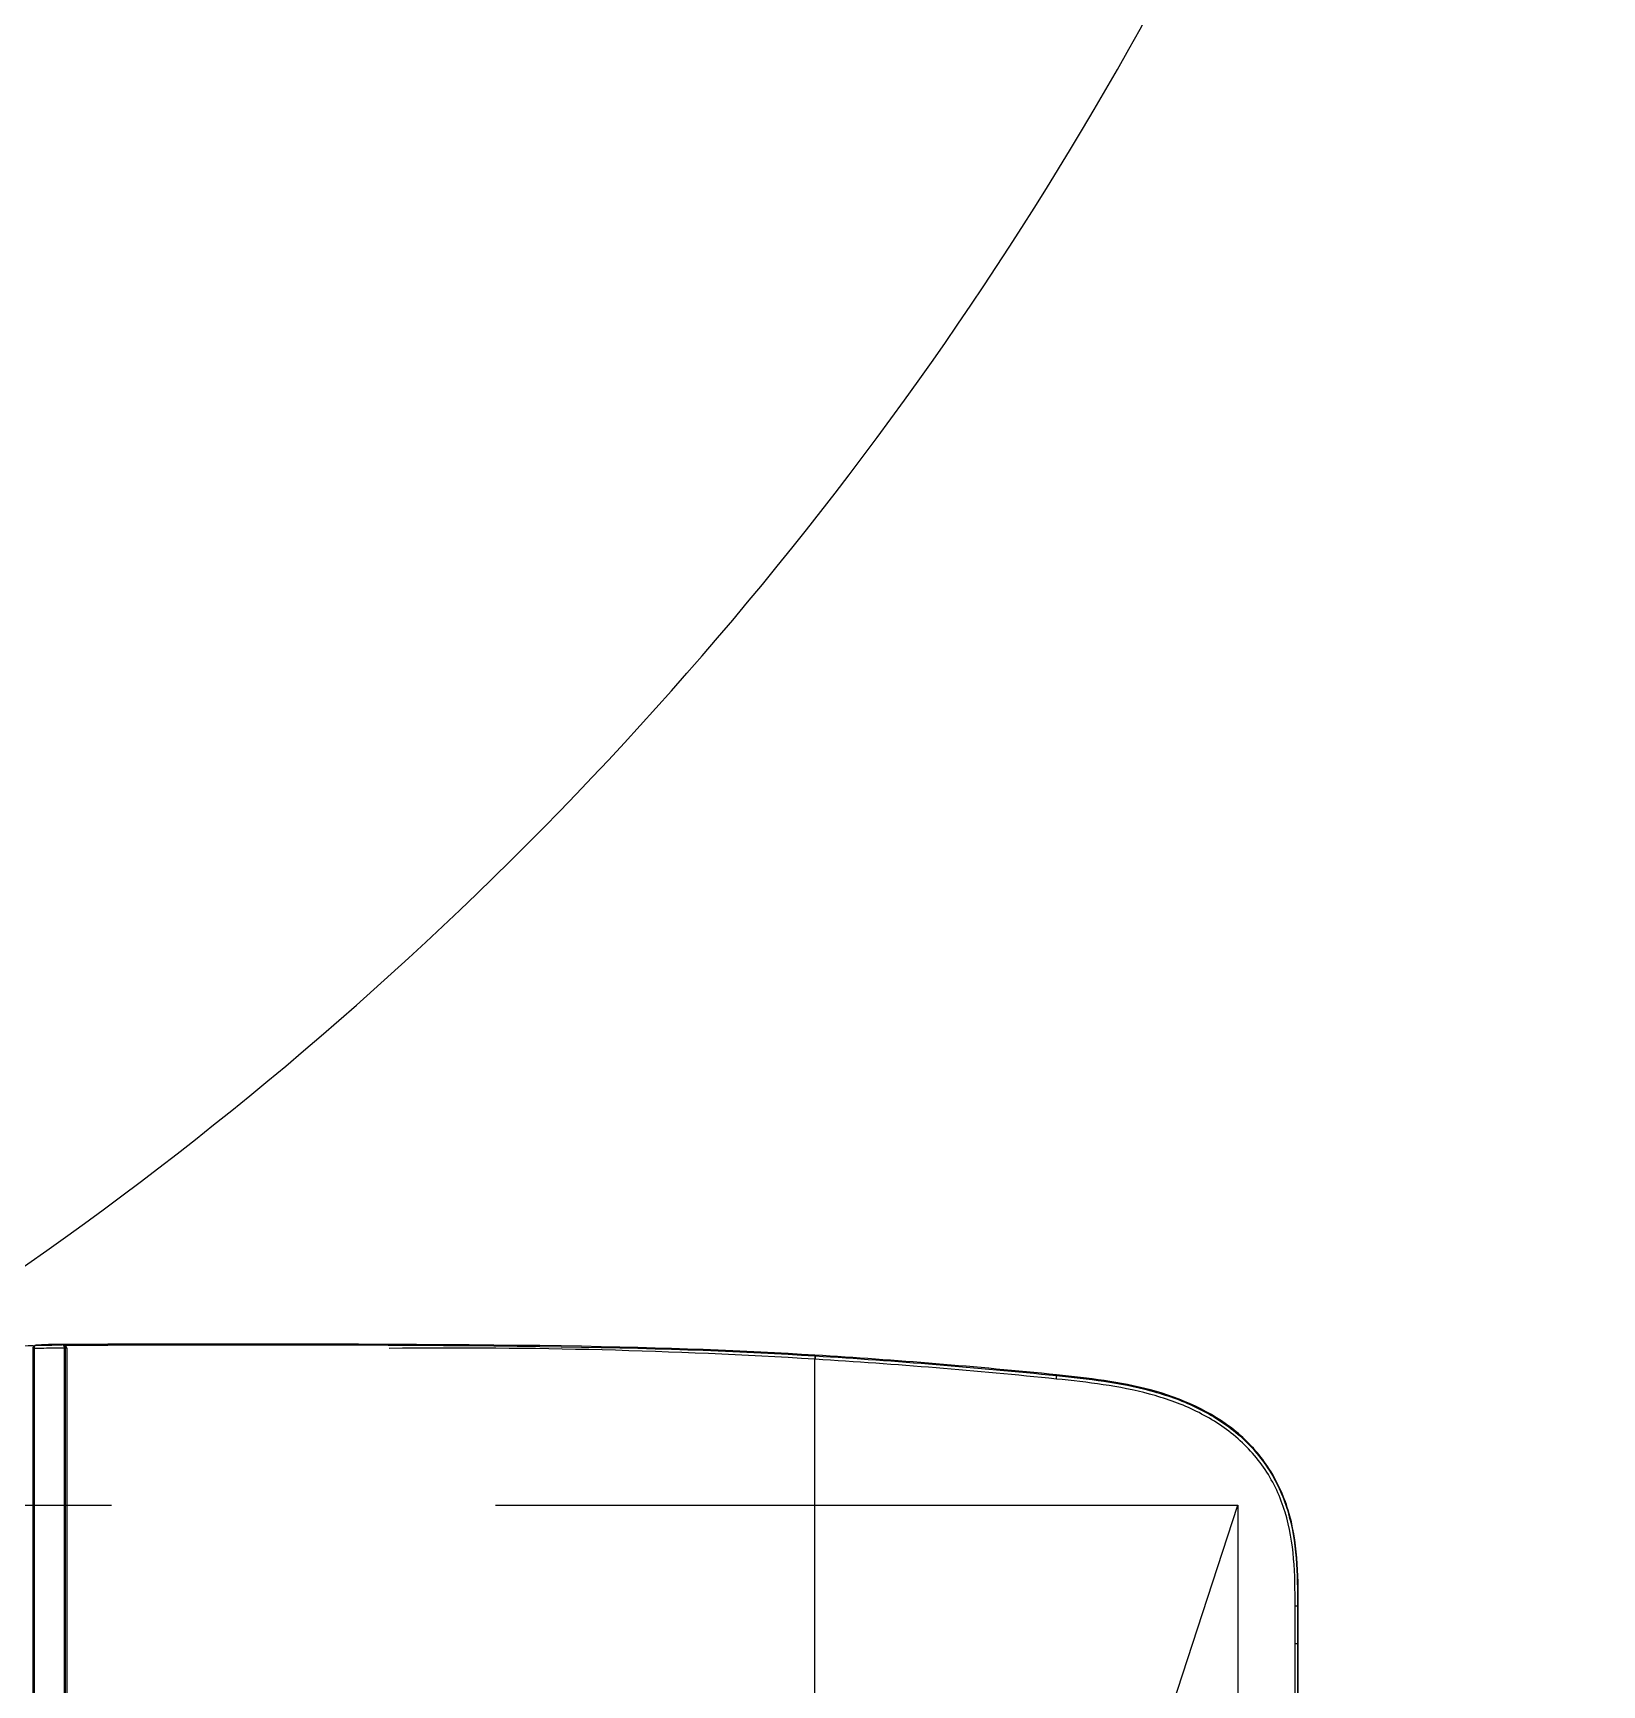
# Model space of a CAD drawing. Header units: millimetres. Extents: x 118028 to 193504, y 42792 to 96100.
# Drawn here: x 155967.4 to 156356.7, y 84907.2 to 85317 of the extents above; entities that cross this region are included whole.
import ezdxf

# ---------------------------------------------------------------- set-up
doc = ezdxf.new("R2010")
doc.units = ezdxf.units.MM
doc.header["$LTSCALE"] = 30
doc.linetypes.add('HIDDEN', pattern=[9.525, 6.35, -3.175])
doc.layers.add('CO-DOOR', color=8, linetype='Continuous')
doc.layers.add('도면층8', color=8, linetype='Continuous')

# ---------------------------------------------------------------- blocks, each defined once
blk = doc.blocks.new('vusaudeh')
at = {"layer": 'CO-DOOR'}
blk.add_arc((155442.15, 85761.33), 914.59, 269.3254, 1.59623, dxfattribs=at)
blk = doc.blocks.new('*U20')
at = {"color": 8}
for p, q in [((64.94, 499.79), (64.94, 499.97)), ((74.34, 499.97), (74.34, 499.79)), ((0.23, 194), (0.05, 194)), ((0.05, 194), (0.05, 194)), ((0.16, 193.19), (0.16, 193.19)), ((0.09, 190.49), (0.09, 190.49)), ((0.1, 190.56), (0.1, 190.56)), ((0.12, 189.44), (0.12, 189.43)), ((0.25, 186.81), (0.25, 186.8)), ((0.25, 186.81), (0.25, 186.8))]:
    blk.add_line(p, q, dxfattribs=at)
at = {"color": 1, "linetype": 'HIDDEN'}
blk.add_line((1479.94, 14.99), (39.94, 484.99), dxfattribs=at)
at = {"color": 0}
blk.add_line((7.59, 440), (7.77, 439.98), dxfattribs=at)
at = {"color": 1, "linetype": 'HIDDEN'}
blk.add_lwpolyline([(1479.94, 484.99), (1479.94, 14.99), (39.94, 14.99), (39.94, 484.99)], close=True, dxfattribs=at)
at = {"color": 8}
blk.add_arc((0.87, 193.8), 0.2, 90, 99.4283, dxfattribs=at)
for centre, major_axis, ratio, start_param, end_param in [((64.94, 498.79), (0, -1), 0.001929, 3.193953, 4.306784), ((74.34, 498.79), (0, -1), 0.001772, 3.193953, 4.288885), ((1.22, 194.01), (-1, -0.011), 0.000851, 5.81073, 6.230827), ((0.73, 193.82), (-0.5, 0.021), 0.710917, 0.074486, 0.971745), ((0.78, 194.01), (-0.436, 0.245), 0.699022, 0.689796, 1.432768), ((0.81, 194.06), (-0.393, 0.309), 0.676566, 0.870738, 1.553972), ((0.87, 193.8), (0.033, -0.197), 0.348188, 3.1344, 4.658358), ((0.87, 193.8), (0, -0.2), 0.351833, 3.141593, 4.716068), ((0.99, 193.8), (0, -0.2), 0.205027, 3.141593, 4.714452), ((1.09, 186.26), (0, -0.2), 0.201921, 4.714424, 6.229723)]:
    blk.add_ellipse(centre, major_axis=major_axis, ratio=ratio, start_param=start_param, end_param=end_param, dxfattribs=at)
at = {"color": 0}
blk.add_ellipse((8.76, 439.87), major_axis=(0.995, -0.101), ratio=0.077303, start_param=1.70807, end_param=3.089075, dxfattribs=at)
at = {"color": 8}
for points, knots in [([(64.94, 499.97), (60.94, 499.97), (56.94, 499.96), (48.99, 499.3), (44.99, 498.64), (37.4, 496.32), (33.73, 494.64), (27.14, 490.26), (24.24, 487.62), (16.62, 478.39), (13.4, 470.95), (9.3, 455.73), (8.4, 447.91), (7.59, 440)], [0, 0, 0, 0, 0.125, 0.125, 0.25, 0.25, 0.375, 0.375, 0.5, 0.5, 0.75, 0.75, 1, 1, 1, 1]), ([(74.34, 499.97), (72.99, 499.97), (71.63, 499.97), (69.39, 499.97), (68.5, 499.97), (66.72, 499.97), (65.83, 499.97), (64.94, 499.97)], [0, 0, 0, 0, 0.432551, 0.432551, 0.716276, 0.716276, 1, 1, 1, 1]), ([(207.1, 499.97), (203.06, 499.97), (199.01, 499.97), (180.94, 499.97), (166.92, 499.97), (148.86, 499.97), (144.81, 499.97), (124.57, 499.97), (108.38, 499.97), (86.24, 499.97), (80.29, 499.97), (74.34, 499.97)], [0, 0, 0, 0, 0.091469, 0.091469, 0.40823, 0.40823, 0.499699, 0.499699, 0.865576, 0.865576, 1, 1, 1, 1]), ([(7.77, 439.98), (8.57, 447.84), (9.47, 455.72), (12.57, 467.18), (13.89, 470.95), (17.27, 478.04), (19.36, 481.44), (24.4, 487.53), (27.32, 490.18), (33.97, 494.56), (37.55, 496.2), (45.18, 498.5), (49.12, 499.14), (57, 499.78), (60.97, 499.79), (64.94, 499.79)], [0, 0, 0, 0, 0.25, 0.25, 0.375, 0.375, 0.5, 0.5, 0.625, 0.625, 0.75, 0.75, 0.875, 0.875, 1, 1, 1, 1]), ([(64.94, 499.19), (61.02, 499.18), (57.1, 499.16), (49.32, 498.5), (45.44, 497.86), (37.92, 495.56), (34.38, 493.94), (27.84, 489.58), (24.98, 486.95), (20.03, 480.91), (17.99, 477.55), (14.67, 470.54), (13.37, 466.82), (10.33, 455.51), (9.44, 447.75), (8.63, 439.96)], [0, 0, 0, 0, 0.125, 0.125, 0.25, 0.25, 0.375, 0.375, 0.5, 0.5, 0.625, 0.625, 0.75, 0.75, 1, 1, 1, 1]), ([(64.94, 499.79), (66.3, 499.79), (67.65, 499.79), (69.9, 499.79), (70.79, 499.79), (72.56, 499.79), (73.45, 499.79), (74.34, 499.79)], [0, 0, 0, 0, 0.432551, 0.432551, 0.716275, 0.716275, 1, 1, 1, 1]), ([(74.34, 499.2), (73.67, 499.2), (73.01, 499.2), (69.87, 499.19), (67.41, 499.19), (64.94, 499.19)], [0, 0, 0, 0, 0.212761, 0.212761, 1, 1, 1, 1]), ([(74.34, 499.79), (78.39, 499.79), (82.44, 499.79), (102.68, 499.79), (118.87, 499.79), (143.16, 499.79), (151.25, 499.78), (175.25, 499.78), (191.16, 499.78), (207.07, 499.78)], [0, 0, 0, 0, 0.091494, 0.091494, 0.457471, 0.457471, 0.640459, 0.640459, 1, 1, 1, 1]), ([(207.07, 499.29), (191.16, 499.29), (175.25, 499.29), (151.25, 499.28), (143.15, 499.28), (118.87, 499.26), (102.68, 499.24), (82.44, 499.21), (78.39, 499.21), (74.34, 499.2)], [0, 0, 0, 0, 0.35954, 0.35954, 0.542528, 0.542528, 0.908505, 0.908505, 1, 1, 1, 1]), ([(3.72, 380.14), (3.72, 380.1), (3.71, 380.05), (3.71, 380), (3.71, 380), (3.71, 380)], [0, 0, 0, 0, 0.99958, 0.99958, 1, 1, 1, 1]), ([(193.09, 380), (185.02, 380), (168.87, 380), (144.64, 380), (120.43, 380), (96.22, 380), (72.05, 380), (47.93, 380), (27.87, 380), (13.88, 380), (7.16, 380), (4.44, 380), (3.71, 380)], [0, 0, 0, 0, 0.127521, 0.255042, 0.382563, 0.510084, 0.637605, 0.765126, 0.892647, 0.956408, 0.988288, 1, 1, 1, 1]), ([(0.05, 194), (0.05, 193.53), (0.06, 193.07), (0.07, 192.25), (0.07, 191.9), (0.08, 191.2), (0.09, 190.84), (0.09, 190.49)], [0, 0, 0, 0, 0.399294, 0.399294, 0.699647, 0.699647, 1, 1, 1, 1]), ([(0.16, 193.19), (0.15, 192.75), (0.14, 192.31), (0.12, 191.43), (0.11, 191), (0.1, 190.56)], [0, 0, 0, 0, 0.5, 0.5, 1, 1, 1, 1]), ([(0.8, 193.8), (0.74, 193.79), (0.68, 193.78), (0.54, 193.73), (0.47, 193.69), (0.34, 193.6), (0.28, 193.53), (0.19, 193.38), (0.16, 193.28), (0.16, 193.19)], [0, 0, 0, 0, 0.154456, 0.154456, 0.374956, 0.374956, 0.653826, 0.653826, 1, 1, 1, 1]), ([(0.25, 186.81), (0.24, 187.01), (0.24, 187.2), (0.22, 188.27), (0.21, 189.13), (0.19, 190.87), (0.18, 191.73), (0.16, 192.79), (0.16, 192.99), (0.16, 193.19)], [0, 0, 0, 0, 0.092547, 0.092547, 0.500171, 0.500171, 0.907796, 0.907796, 1, 1, 1, 1]), ([(0.23, 193.81), (0.23, 193.87), (0.26, 193.93), (0.32, 193.99), (0.33, 194), (0.33, 194)], [0, 0, 0, 0, 0.894177, 0.894177, 1, 1, 1, 1]), ([(0.4, 194.05), (0.43, 194.07), (0.47, 194.09), (0.58, 194.16), (0.66, 194.21), (0.79, 194.28), (0.82, 194.29), (0.88, 194.32), (0.9, 194.34), (0.95, 194.36), (0.96, 194.37), (0.98, 194.38), (0.99, 194.38), (1, 194.39), (1.01, 194.39), (1.01, 194.4), (1.02, 194.4), (1.02, 194.4), (1.02, 194.4), (1.03, 194.4)], [0, 0, 0, 0, 0.211843, 0.211843, 0.618776, 0.618776, 0.759942, 0.759942, 0.870728, 0.870728, 0.929874, 0.929874, 0.961875, 0.961875, 0.979256, 0.979256, 0.992466, 0.992466, 1, 1, 1, 1]), ([(1.03, 194.4), (1.03, 194.4), (1.02, 194.4), (1.02, 194.39), (1.02, 194.39), (1.02, 194.38), (1.01, 194.38), (1.01, 194.36), (1, 194.36), (0.99, 194.33), (0.99, 194.32), (0.97, 194.28), (0.95, 194.25), (0.92, 194.19), (0.91, 194.15), (0.87, 194.07), (0.86, 194.03), (0.84, 193.99)], [0, 0, 0, 0, 0.013568, 0.013568, 0.037214, 0.037214, 0.068468, 0.068468, 0.126077, 0.126077, 0.232683, 0.232683, 0.432706, 0.432706, 0.68324, 0.68324, 1, 1, 1, 1]), ([(0.9, 193.94), (5.81, 193.94), (10.75, 193.94), (20.63, 193.94), (25.58, 193.94), (40.44, 193.94), (50.37, 193.94), (80.23, 193.94), (100.21, 193.94), (140.17, 193.94), (160.16, 193.94), (200.13, 193.94), (220.12, 193.94), (320.05, 193.94), (400, 193.94), (479.94, 193.94)], [0, 0, 0, 0, 0.03125, 0.03125, 0.0625, 0.0625, 0.125, 0.125, 0.25, 0.25, 0.375, 0.375, 0.5, 0.5, 1, 1, 1, 1]), ([(479.94, 193.8), (400.01, 193.8), (320.07, 193.8), (220.16, 193.8), (200.17, 193.8), (160.21, 193.8), (140.22, 193.8), (100.27, 193.8), (80.31, 193.8), (50.44, 193.8), (40.5, 193.8), (25.63, 193.8), (20.67, 193.8), (10.79, 193.8), (5.84, 193.8), (0.95, 193.8)], [0, 0, 0, 0, 0.5, 0.5, 0.625, 0.625, 0.75, 0.75, 0.875, 0.875, 0.9375, 0.9375, 0.96875, 0.96875, 1, 1, 1, 1]), ([(0.95, 193.8), (0.95, 193.4), (0.96, 193.01), (0.97, 191.74), (0.98, 190.88), (1.01, 189.14), (1.02, 188.28), (1.04, 187.03), (1.05, 186.64), (1.05, 186.26)], [0, 0, 0, 0, 0.157944, 0.157944, 0.502409, 0.502409, 0.846873, 0.846873, 1, 1, 1, 1]), ([(1.03, 194.4), (4.91, 194.37), (8.8, 194.41), (16.61, 194.41), (20.52, 194.41), (32.26, 194.41), (40.12, 194.41), (63.7, 194.41), (79.47, 194.41), (111.03, 194.41), (126.83, 194.41), (158.43, 194.41), (174.24, 194.41), (190.04, 194.41)], [0, 0, 0, 0, 0.0625, 0.0625, 0.125, 0.125, 0.25, 0.25, 0.5, 0.5, 0.75, 0.75, 1, 1, 1, 1]), ([(189.04, 194), (186.07, 194), (183.09, 194), (160.13, 194), (140.14, 194), (100.18, 194), (80.2, 194), (50.34, 194), (40.41, 194), (25.55, 194), (20.6, 194), (10.93, 194), (6.2, 194), (1.5, 194)], [0, 0, 0, 0, 0.047401, 0.047401, 0.366063, 0.366063, 0.684724, 0.684724, 0.844055, 0.844055, 0.92372, 0.92372, 1, 1, 1, 1]), ([(0.1, 190.56), (0.1, 190.49), (0.1, 190.42), (0.1, 190.26), (0.1, 190.17), (0.1, 190), (0.1, 189.91), (0.1, 189.74), (0.11, 189.65), (0.11, 189.53), (0.11, 189.48), (0.12, 189.44)], [0, 0, 0, 0, 0.214453, 0.214453, 0.429132, 0.429132, 0.640881, 0.640881, 0.851843, 0.851843, 1, 1, 1, 1]), ([(0.12, 189.44), (0.14, 189), (0.16, 188.56), (0.2, 187.68), (0.22, 187.25), (0.25, 186.81)], [0, 0, 0, 0, 0.5, 0.5, 1, 1, 1, 1]), ([(0.25, 186.81), (0.25, 186.74), (0.26, 186.68), (0.33, 186.53), (0.38, 186.45), (0.51, 186.34), (0.58, 186.3), (0.66, 186.26), (0.67, 186.26), (0.69, 186.25)], [0, 0, 0, 0, 0.291599, 0.291599, 0.694986, 0.694986, 0.955686, 0.955686, 1, 1, 1, 1]), ([(0.26, 186.8), (0.26, 186.69), (0.3, 186.48), (0.48, 186.21), (0.66, 186.1), (0.76, 186.06)], [0, 0, 0, 0, 0.370538, 0.716833, 1, 1, 1, 1]), ([(0.4, 186), (0.45, 182.72), (0.52, 179.43), (0.66, 172.92), (0.75, 169.7), (0.84, 166.47)], [0, 0, 0, 0, 0.504534, 0.504534, 1, 1, 1, 1]), ([(0.77, 186.05), (0.77, 186.05), (0.76, 186.05), (0.75, 186.06), (0.74, 186.06), (0.72, 186.07), (0.72, 186.08), (0.71, 186.09), (0.7, 186.11), (0.69, 186.14), (0.69, 186.16), (0.68, 186.2), (0.68, 186.23), (0.69, 186.25), (0.69, 186.25), (0.69, 186.25)], [0, 0, 0, 0, 0.0305, 0.0305, 0.248677, 0.248677, 0.304697, 0.304697, 0.529926, 0.529926, 0.756562, 0.756562, 0.983109, 0.983109, 1, 1, 1, 1]), ([(0.69, 186.25), (0.7, 186.25), (0.72, 186.25), (0.84, 186.26), (0.94, 186.26), (1.05, 186.26)], [0, 0, 0, 0, 0.159863, 0.159863, 1, 1, 1, 1]), ([(1.09, 186.06), (1, 186.06), (0.92, 186.06), (0.82, 186.06), (0.79, 186.05), (0.77, 186.05)], [0, 0, 0, 0, 0.750656, 0.750656, 1, 1, 1, 1]), ([(0.77, 186.05), (0.77, 186.05), (0.78, 186.05), (0.8, 186.05), (0.81, 186.05), (0.84, 186.05), (0.86, 186.05), (0.92, 186.05), (0.96, 186.05), (0.99, 186.05)], [0, 0, 0, 0, 0.113501, 0.113501, 0.256211, 0.256211, 0.505873, 0.505873, 1, 1, 1, 1]), ([(1.05, 186.26), (5.95, 186.26), (10.89, 186.26), (20.78, 186.26), (25.73, 186.26), (40.61, 186.26), (50.55, 186.26), (80.42, 186.26), (100.38, 186.26), (140.31, 186.26), (160.28, 186.26), (200.24, 186.26), (220.22, 186.26), (320.11, 186.26), (400.03, 186.26), (479.94, 186.26)], [0, 0, 0, 0, 0.03125, 0.03125, 0.0625, 0.0625, 0.125, 0.125, 0.25, 0.25, 0.375, 0.375, 0.5, 0.5, 1, 1, 1, 1]), ([(479.94, 186.06), (400.03, 186.06), (320.12, 186.06), (220.24, 186.06), (200.26, 186.06), (160.31, 186.06), (140.32, 186.06), (100.39, 186.06), (80.43, 186.06), (50.57, 186.06), (40.64, 186.06), (25.77, 186.06), (20.81, 186.06), (10.93, 186.06), (5.99, 186.06), (1.09, 186.06)], [0, 0, 0, 0, 0.5, 0.5, 0.625, 0.625, 0.75, 0.75, 0.875, 0.875, 0.9375, 0.9375, 0.96875, 0.96875, 1, 1, 1, 1]), ([(2.84, 186.05), (2.84, 186.04), (2.84, 186.03), (2.84, 186.02), (2.84, 186.02), (2.84, 186.02)], [0, 0, 0, 0, 0.865418, 0.865418, 1, 1, 1, 1]), ([(2.84, 186.02), (7.73, 186.02), (12.66, 186.02), (22.51, 186.02), (27.44, 186.02), (42.25, 186.02), (52.15, 186.02), (81.91, 186.02), (101.8, 186.02), (141.56, 186.02), (161.46, 186.02), (201.24, 186.02), (221.14, 186.02), (320.6, 186.02), (400.17, 186.02), (479.74, 186.02)], [0, 0, 0, 0, 0.03125, 0.03125, 0.0625, 0.0625, 0.125, 0.125, 0.25, 0.25, 0.375, 0.375, 0.5, 0.5, 1, 1, 1, 1])]:
    blk.add_open_spline(points, degree=3, knots=knots, dxfattribs=at)
for points, degree in [([(7.59, 440), (5.56, 420.08), (3.93, 400.06), (2.71, 380.02)], 3), ([(2.89, 380.17), (4.11, 400.16), (5.74, 420.12), (7.77, 439.98)], 3), ([(8.63, 439.96), (6.58, 420.1), (4.95, 400.13), (3.72, 380.14)], 3), ([(2.71, 380.02), (0.55, 344.73), (-0.33, 309.36), (0.05, 194)], 3), ([(0.23, 194), (-0.16, 309.37), (0.73, 344.74), (2.88, 380.03)], 3), ([(3.71, 380), (1.56, 344.86), (0.65, 309.62), (1.03, 274.4)], 3), ([(2.77, 380.07), (2.75, 380.05), (2.73, 380.03), (2.71, 380.02)], 3), ([(2.77, 380.07), (2.81, 380.1), (2.85, 380.14), (2.89, 380.17)], 3), ([(2.88, 380.03), (2.89, 380.08), (2.89, 380.13), (2.89, 380.17)], 3), ([(2.88, 380.03), (2.91, 380.04), (3.27, 380.03), (3.71, 380)], 3), ([(3.72, 380.14), (3.28, 380.17), (2.92, 380.18), (2.89, 380.17)], 3), ([(0.16, 193.19), (0.14, 192.41)], 1), ([(0.23, 193.81), (0.23, 193.88), (0.23, 193.94), (0.23, 194)], 3), ([(0.33, 194), (0.35, 194.02), (0.37, 194.04), (0.4, 194.05)], 3), ([(0.95, 193.8), (0.9, 193.8), (0.85, 193.8), (0.8, 193.8)], 3), ([(0.87, 194), (0.91, 194), (0.95, 194), (0.99, 194)], 3), ([(0.99, 194), (1.16, 194), (1.33, 194), (1.5, 194)], 3), ([(0.09, 190.49), (0.1, 190.62), (0.1, 190.75), (0.11, 190.87)], 3), ([(0.09, 190.49), (0.09, 190.49), (0.09, 190.49), (0.09, 190.49)], 3), ([(0.13, 191.87), (0.1, 190.56)], 1), ([(0.4, 186), (0.4, 186.16), (0.39, 186.31), (0.39, 186.47)], 3), ([(0.63, 186), (0.65, 186.05), (0.7, 186.11), (0.75, 186.14)], 3), ([(0.99, 186.05), (1, 186.05), (1, 186.05), (1, 186.05)], 3), ([(1, 186.05), (1.61, 186.05), (2.22, 186.05), (2.84, 186.05)], 3)]:
    blk.add_open_spline(points, degree=degree, dxfattribs=at)

msp = doc.modelspace()

# ---------------------------------------------------------------- block references
msp.add_blockref('vusaudeh', (0, 0))
at = {"layer": '도면층8', "rotation": 270}
msp.add_blockref('*U20', (155781.39, 84991.74), dxfattribs=at)

doc.saveas('drawing.dxf')
